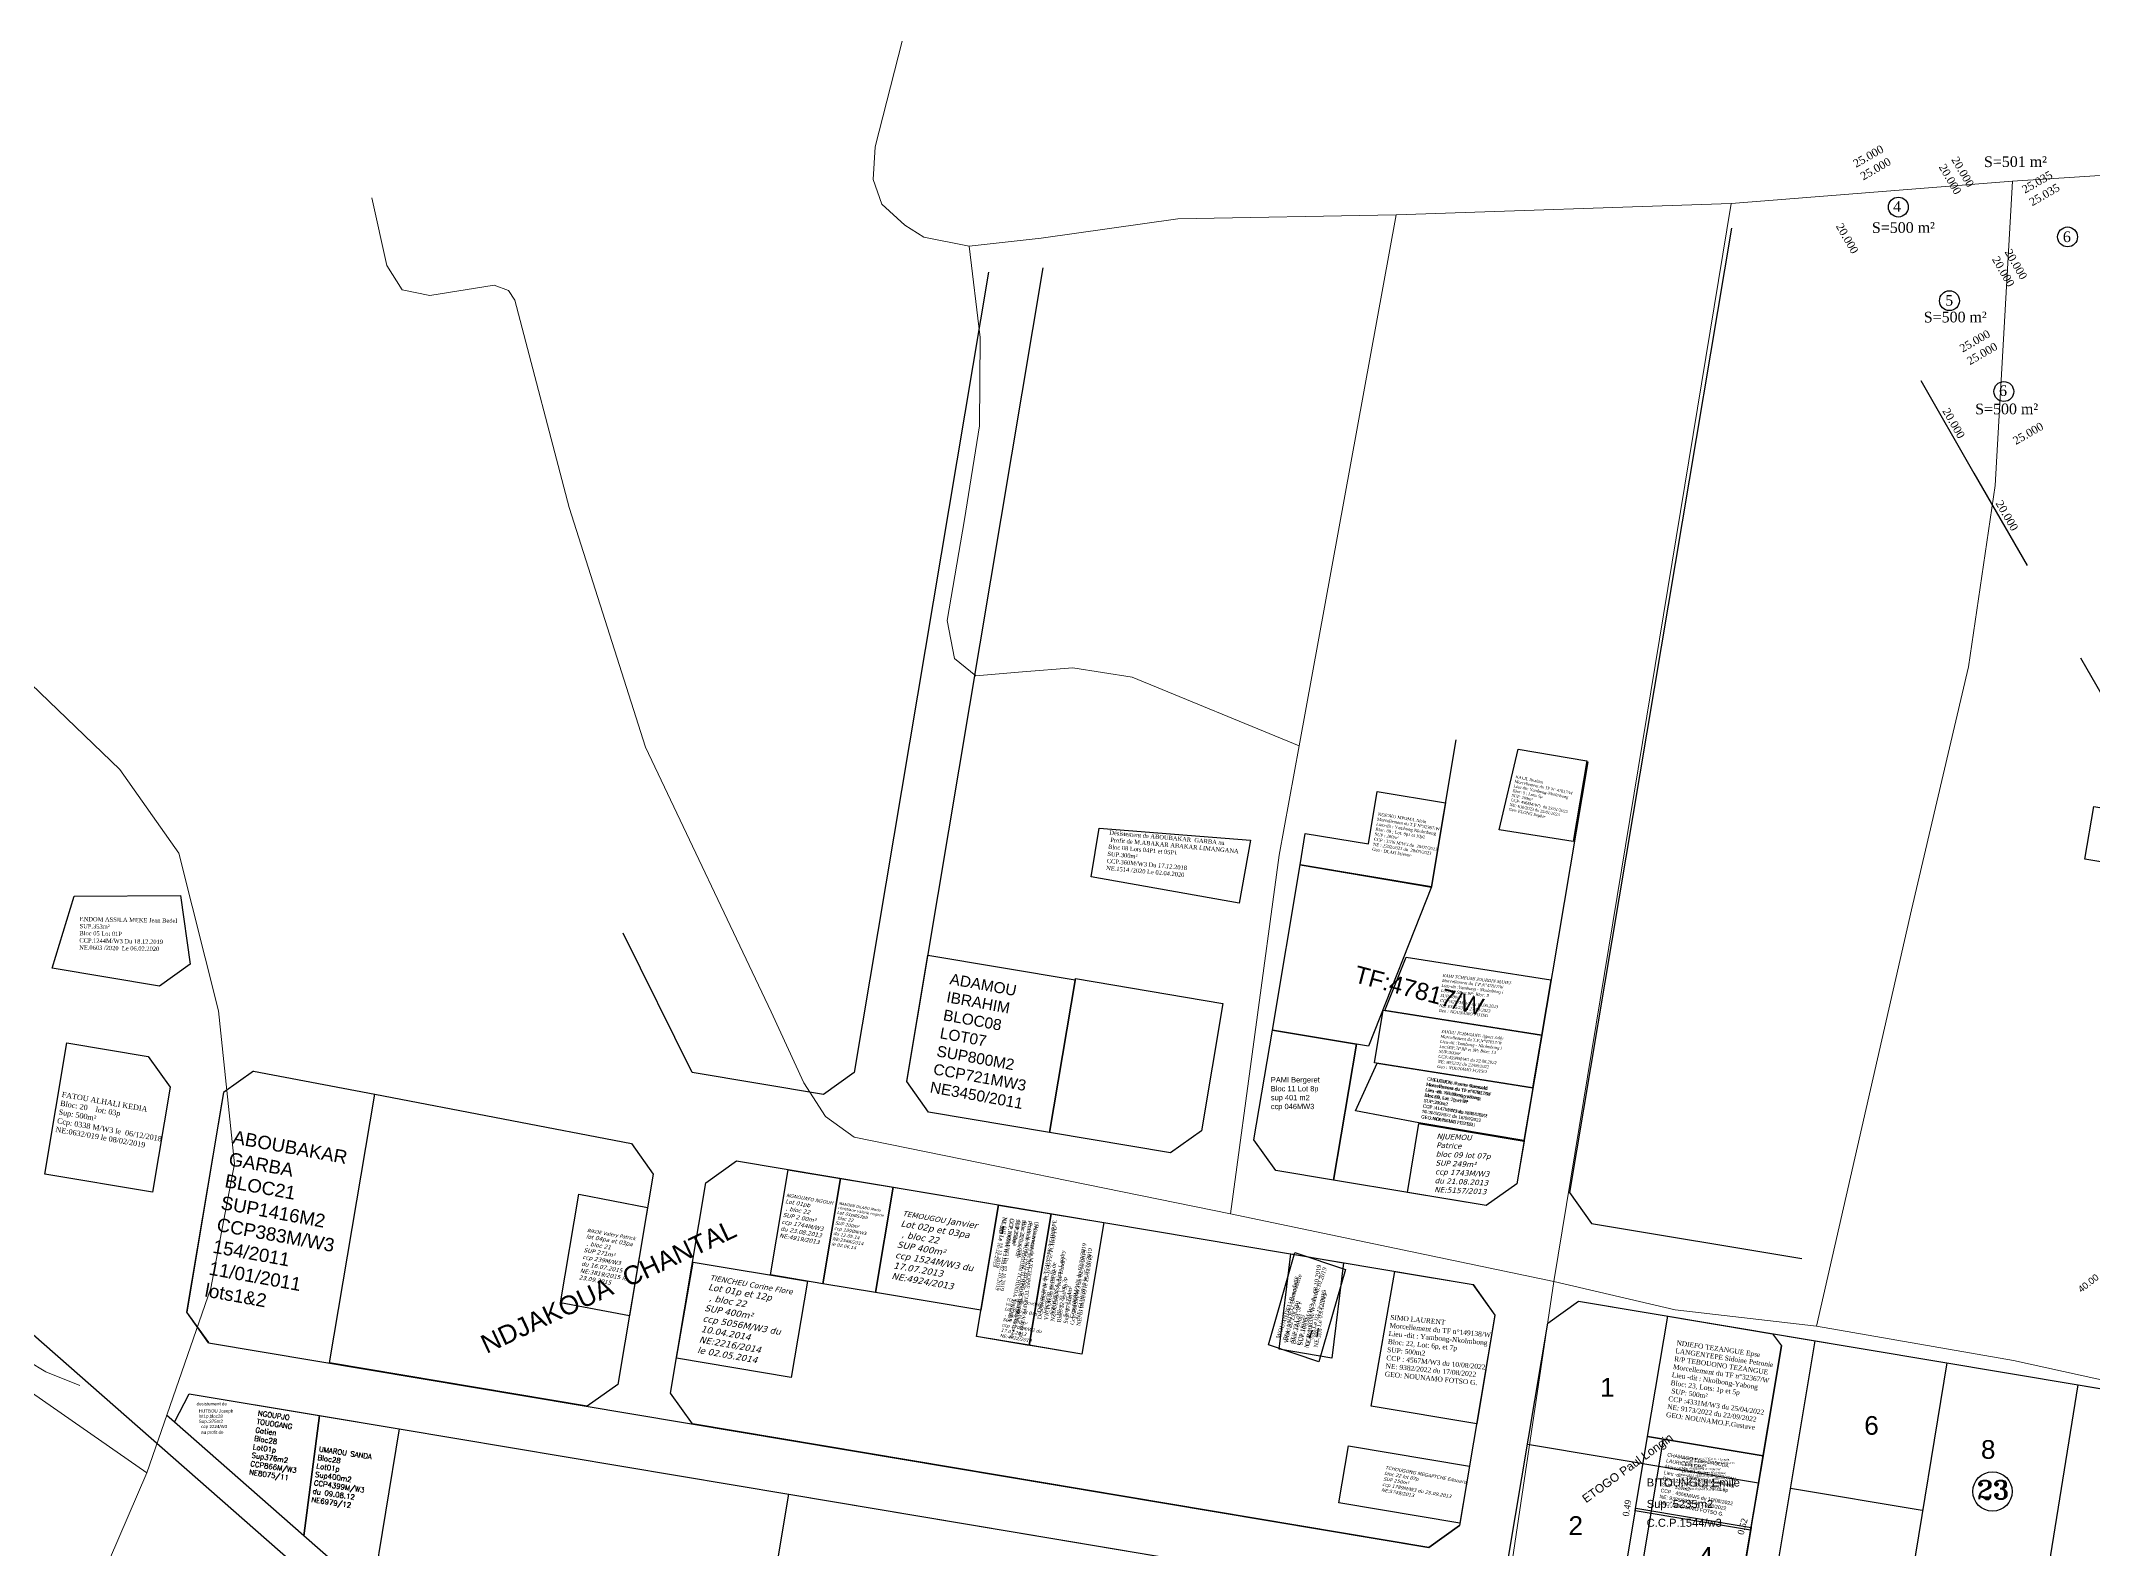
# Model space of a CAD drawing. Header units: millimetres. Extents: x 587399 to 927168, y 438565 to 1444955.
# Drawn here: x 588788.3 to 589173, y 444720.5 to 445003.3 of the extents above; entities that cross this region are included whole.
import ezdxf
from ezdxf.enums import TextEntityAlignment as Align

# ---------------------------------------------------------------- set-up
doc = ezdxf.new("R2010")
doc.units = ezdxf.units.MM
doc.header["$LTSCALE"] = 2
for name, color, linetype in [('Cotation Courbes de niveau', 1, 'Continuous'), ('Cotation Linéaire', 255, 'Continuous'), ('Cotation Surface', 7, 'Continuous'), ('Div_Cont', 1, 'Continuous'), ('end maj 26 02 2021', 7, 'Continuous'), ('juillet 2022', 7, 'Continuous'), ('Parcelle MAJ', 6, 'Continuous')]:
    doc.layers.add(name, color=color, linetype=linetype)
for name, color, linetype, lineweight in [('drains_fossés', 120, 'Continuous', 20), ('MAJ APRES LE 13.01.2023', 222, 'Continuous', 30), ('Numérotation', 6, 'Continuous', 9), ('Roads_others', 24, 'Continuous', 9)]:
    doc.layers.add(name, color=color, linetype=linetype, lineweight=lineweight)
doc.styles.add('RomanS', font='romans.shx')
doc.styles.get("Standard").update_dxf_attribs({"font": 'arial.ttf'})
doc.styles.add('Times 1.0', font='times.ttf', dxfattribs={"width": 0.99, "height": 1})
doc.styles.add('Times 3.0', font='times.ttf', dxfattribs={"width": 0.99, "height": 3})
doc.styles.add('Times 5.0', font='times.ttf', dxfattribs={"width": 0.99, "height": 2.5})

msp = doc.modelspace()

# ---------------------------------------------------------------- linework, layer by layer
for p, q in [((589070.807, 444762.886), (589076.567, 444766.986)), ((589076.567, 444766.986), (589170.258, 444751.285)), ((589054.467, 444665.406), (589070.807, 444762.886)), ((589096.287, 444763.673), (589096.289, 444763.681)), ((589111.633, 444703.998), (589120.945, 444759.549)), ((589111.633, 444703.998), (589120.945, 444759.549)), ((589145.607, 444755.416), (589138.357, 444711.006)), ((589145.607, 444755.416), (589138.357, 444711.006)), ((589164.237, 444713.956), (589170.257, 444751.276)), ((589164.237, 444713.956), (589170.257, 444751.276)), ((589170.257, 444751.276), (589248.427, 444738.176)), ((589067.004, 444740.198), (589110.302, 444732.942)), ((589087.031, 444708.451), (589092.506, 444741.114)), ((589116.316, 444731.934), (589140.979, 444727.801))]:
    msp.add_line(p, q)
at = {"color": 1, "lineweight": 30}
for p, q in [((589070.807, 444762.886), (589076.567, 444766.986)), ((589076.567, 444766.986), (589120.945, 444759.549)), ((589054.467, 444665.406), (589070.807, 444762.886)), ((589111.264, 444761.171), (589145.607, 444755.416))]:
    msp.add_line(p, q, dxfattribs=at)
at = {"color": 1}
msp.add_line((589105.168, 444702.303), (589114.602, 444758.586), dxfattribs=at)
at = {"color": 1, "flags": 128}
msp.add_lwpolyline([(589173.162, 444859.782), (589197.822, 444855.648), (589196.185, 444845.785), (589171.509, 444849.921)], close=True, dxfattribs=at)
msp.add_lwpolyline([(589173.162, 444859.782), (589197.822, 444855.648), (589196.185, 444845.785), (589171.509, 444849.921)], close=True, dxfattribs=at)
msp.add_lwpolyline([(589173.162, 444859.782), (589197.822, 444855.648), (589196.185, 444845.785), (589171.509, 444849.921)], close=True, dxfattribs=at)
at = {"flags": 128}
for points in [[(589039.958, 444821.564), (589069.59, 444816.881), (589067.955, 444807.015), (589038.323, 444811.698)], [(589093.281, 444764.175), (589112.959, 444760.887), (589114.602, 444758.586), (589111.15, 444737.998), (589089.51, 444741.615)], [(589087.29, 444728.15), (589108.95, 444724.56), (589105.27, 444702.36), (589097.93, 444700.42), (589092.73, 444695.38), (589082.96, 444702.03)]]:
    msp.add_lwpolyline(points, close=True, dxfattribs=at)
at = {"color": 1, "lineweight": -3, "flags": 128}
for points in [[(589093.281, 444764.175), (589112.959, 444760.887), (589114.602, 444758.586), (589111.15, 444737.998), (589089.51, 444741.615)], [(589089.51, 444741.615), (589111.15, 444737.998), (589108.812, 444724.055), (589087.198, 444727.668)], [(589089.51, 444741.615), (589111.15, 444737.998), (589108.812, 444724.055), (589087.198, 444727.668)]]:
    msp.add_lwpolyline(points, close=True, dxfattribs=at)
at = {"flags": 128}
msp.add_lwpolyline([(589170.258, 444751.285), (589248.427, 444738.172), (589306.062, 444724.671), (589306.807, 444720.706), (589257.977, 444687.356), (589248.457, 444686.906), (589209.647, 444708.316), (589164.237, 444713.956), (589170.257, 444751.276)], dxfattribs=at)
at = {"color": 7}
for centre in [(589136.525, 444972.196), (589136.525, 444972.196), (589168.252, 444966.599), (589168.252, 444966.599), (589146.106, 444954.639), (589146.106, 444954.639), (589156.302, 444937.599), (589156.302, 444937.599)]:
    msp.add_circle(centre, 1.862, dxfattribs=at)
msp.add_circle((589154.177, 444731.293), 3.693)
at = {"layer": 'Div_Cont', "color": 7}
for p, q in [((589140.723, 444939.642), (589150.706, 444922.311)), ((589140.723, 444939.642), (589150.706, 444922.311)), ((589150.706, 444922.311), (589160.69, 444904.981)), ((589150.706, 444922.311), (589160.69, 444904.981)), ((589170.673, 444887.651), (589179.35, 444872.589)), ((589170.673, 444887.651), (589179.35, 444872.589))]:
    msp.add_line(p, q, dxfattribs=at)
at = {"layer": 'drains_fossés'}
msp.add_lwpolyline([(588759.115, 444779.376), (588767.303, 444772.575), (588774.871, 444764.888), (588782.538, 444757.743), (588789.214, 444753.715), (588795.544, 444751.178)], dxfattribs=at)
at = {"layer": 'end maj 26 02 2021', "color": 7, "linetype": 'ByBlock'}
for p, q in [((589105.211, 444968.254), (589074.873, 444787.342)), ((588822.211, 444804.379), (588815.596, 444764.93)), ((589074.873, 444787.342), (589078.977, 444781.584)), ((589078.977, 444781.584), (589118.426, 444774.969)), ((589056.773, 444770.108), (589060.878, 444764.35)), ((588819.7, 444759.172), (588815.596, 444764.93)), ((589060.878, 444764.35), (589054.262, 444724.901)), ((589048.504, 444720.797), (589054.262, 444724.901))]:
    msp.add_line(p, q, dxfattribs=at)
at = {"layer": 'end maj 26 02 2021', "linetype": 'ByBlock', "ltscale": 0.0014}
for p, q in [((588965.941, 444960.016), (588940.747, 444809.857)), ((588950.61, 444808.192), (588976.197, 444960.773)), ((588910.343, 444809.877), (588897.406, 444836.028)), ((588982.236, 444827.481), (588977.397, 444798.63)), ((588828.123, 444810.137), (588822.501, 444806.124)), ((588828.123, 444810.137), (588850.855, 444805.788)), ((588934.998, 444805.752), (588910.343, 444809.877)), ((588940.747, 444809.857), (588934.998, 444805.752)), ((588954.714, 444802.434), (588950.61, 444808.192)), ((588822.501, 444806.124), (588815.586, 444764.945)), ((588977.397, 444798.63), (588954.714, 444802.434)), ((588815.586, 444764.945), (588819.695, 444759.214)), ((588816.064, 444749.615), (588855.464, 444743.014)), ((588855.464, 444743.014), (588928.503, 444730.784)), ((588928.503, 444730.784), (589046.85, 444710.934))]:
    msp.add_line(p, q, dxfattribs=at)
at = {"layer": 'end maj 26 02 2021', "linetype": 'ByBlock'}
for p, q in [((589078.289, 444868.15), (589065.009, 444789.002)), ((589019.153, 444817.818), (589024.347, 444848.807)), ((589034.922, 444815.176), (589019.153, 444817.818)), ((589030.649, 444789.696), (589034.922, 444815.176)), ((589059.258, 444784.903), (589030.649, 444789.696)), ((589065.009, 444789.002), (589059.258, 444784.903)), ((588819.7, 444759.172), (589048.504, 444720.797))]:
    msp.add_line(p, q, dxfattribs=at)
at = {"layer": 'end maj 26 02 2021', "color": 3, "linetype": 'ByBlock'}
msp.add_line((589004.26, 444569.74), (588668.629, 444864.394), dxfattribs=at)
at = {"layer": 'end maj 26 02 2021', "color": 5, "linetype": 'ByBlock'}
for p, q in [((588842.394, 444755.401), (588850.851, 444805.79)), ((588850.851, 444805.79), (588898.97, 444796.584)), ((588898.97, 444796.584), (588903.079, 444790.833)), ((588912.947, 444789.177), (588918.679, 444793.281)), ((588918.679, 444793.281), (589056.776, 444770.113)), ((588903.079, 444790.833), (588896.454, 444751.384)), ((588906.324, 444749.723), (588912.947, 444789.177)), ((589056.776, 444770.113), (589060.878, 444764.35)), ((589060.878, 444764.35), (589054.262, 444724.901)), ((588890.703, 444747.275), (588842.394, 444755.401)), ((588896.454, 444751.384), (588890.703, 444747.275)), ((588910.423, 444743.962), (588906.324, 444749.723)), ((589048.504, 444720.797), (588910.423, 444743.962)), ((589054.262, 444724.901), (589048.504, 444720.797))]:
    msp.add_line(p, q, dxfattribs=at)
at = {"layer": 'end maj 26 02 2021', "color": 3, "linetype": 'ByBlock', "lineweight": -3, "ltscale": 0.0014, "flags": 128}
msp.add_lwpolyline([(589078.285, 444868.151), (589065.009, 444789.002), (589059.258, 444784.903), (589030.649, 444789.696), (589034.923, 444815.183), (589019.154, 444817.826), (589024.351, 444848.806), (589049.002, 444844.665), (589053.635, 444872.285)], dxfattribs=at)
at = {"layer": 'end maj 26 02 2021', "color": 150, "lineweight": -3, "flags": 128}
for points in [[(588986.706, 444855.707), (589003.16, 444854.385), (589015.032, 444853.43), (589012.94, 444841.631), (588985.207, 444846.546)], [(588986.706, 444855.707), (589003.16, 444854.385), (589015.032, 444853.43), (589012.94, 444841.631), (588985.207, 444846.546)], [(588986.706, 444855.707), (589003.16, 444854.385), (589015.032, 444853.43), (589012.94, 444841.631), (588985.207, 444846.546)], [(588814.427, 444843.059), (588816.256, 444830.174), (588810.485, 444826.069), (588790.387, 444829.427), (588794.486, 444842.97)], [(588814.427, 444843.059), (588816.256, 444830.174), (588810.485, 444826.069), (588790.387, 444829.427), (588794.486, 444842.97)], [(588814.427, 444843.059), (588816.256, 444830.174), (588810.485, 444826.069), (588790.387, 444829.427), (588794.486, 444842.97)], [(588967.797, 444785.009), (588977.658, 444783.356), (588973.538, 444758.698), (588963.676, 444760.348)], [(588967.797, 444785.009), (588977.658, 444783.356), (588973.538, 444758.698), (588963.676, 444760.348)], [(588967.797, 444785.009), (588977.658, 444783.356), (588973.538, 444758.698), (588963.676, 444760.348)], [(589023.397, 444776.128), (589032.879, 444772.952), (589027.895, 444755.638), (589018.416, 444758.823)], [(589023.397, 444776.128), (589032.879, 444772.952), (589027.895, 444755.638), (589018.416, 444758.823)], [(589023.397, 444776.128), (589032.879, 444772.952), (589027.895, 444755.638), (589018.416, 444758.823)]]:
    msp.add_lwpolyline(points, close=True, dxfattribs=at)
at = {"layer": 'end maj 26 02 2021', "linetype": 'ByBlock', "flags": 128}
for points in [[(589024.347, 444848.807), (589049.006, 444844.674), (589037.182, 444814.805), (589019.153, 444817.818)], [(588816.064, 444749.615), (588840.515, 444745.541), (588837.56, 444722.992), (588813.323, 444744.265), (588816.064, 444749.615)]]:
    msp.add_lwpolyline(points, close=True, dxfattribs=at)
at = {"layer": 'end maj 26 02 2021', "color": 5, "linetype": 'ByBlock', "ltscale": 0.0014, "flags": 128}
msp.add_lwpolyline([(588954.582, 444831.879), (588982.197, 444827.249), (588977.397, 444798.63), (588954.714, 444802.463), (588950.61, 444808.192)], close=True, dxfattribs=at)
at = {"layer": 'end maj 26 02 2021', "linetype": 'ByBlock', "ltscale": 0.0014, "flags": 128}
for points in [[(588982.236, 444827.481), (589009.849, 444822.847), (589005.839, 444798.931), (589000.081, 444794.826), (588977.397, 444798.63)], [(589019.153, 444817.818), (589034.922, 444815.176), (589030.649, 444789.696), (589019.813, 444791.512), (589015.709, 444797.269)], [(588928.503, 444730.784), (589046.85, 444710.934), (589050.954, 444705.177), (589047.646, 444685.452), (588924.368, 444706.125)]]:
    msp.add_lwpolyline(points, close=True, dxfattribs=at)
at = {"layer": 'end maj 26 02 2021'}
msp.add_lwpolyline([(588793.107, 444815.467), (588808.381, 444812.907), (588812.486, 444807.15), (588809.175, 444787.416), (588788.969, 444790.805)], close=True, dxfattribs=at)
msp.add_lwpolyline([(588793.107, 444815.467), (588808.381, 444812.907), (588812.486, 444807.15), (588809.175, 444787.416), (588788.969, 444790.805)], close=True, dxfattribs=at)
msp.add_lwpolyline([(588793.107, 444815.467), (588808.381, 444812.907), (588812.486, 444807.15), (588809.175, 444787.416), (588788.969, 444790.805)], close=True, dxfattribs=at)
at = {"layer": 'end maj 26 02 2021', "color": 150}
for points in [[(588793.107, 444815.467), (588808.382, 444812.909), (588812.487, 444807.151), (588809.178, 444787.417), (588788.97, 444790.808)], [(588793.107, 444815.467), (588808.382, 444812.909), (588812.487, 444807.151), (588809.178, 444787.417), (588788.97, 444790.808)], [(588793.107, 444815.467), (588808.382, 444812.909), (588812.487, 444807.151), (588809.178, 444787.417), (588788.97, 444790.808)], [(588977.666, 444783.385), (588987.527, 444781.731), (588983.404, 444757.074), (588973.542, 444758.725)], [(588977.665, 444783.375), (588987.526, 444781.722), (588983.406, 444757.064), (588973.544, 444758.714)], [(588977.665, 444783.375), (588987.526, 444781.722), (588983.406, 444757.064), (588973.544, 444758.714)], [(588977.665, 444783.375), (588987.526, 444781.722), (588983.406, 444757.064), (588973.544, 444758.714)]]:
    msp.add_lwpolyline(points, close=True, dxfattribs=at)
at = {"layer": 'end maj 26 02 2021', "linetype": 'ByBlock', "lineweight": -3, "ltscale": 0.0014, "flags": 128}
for points in [[(589046.63, 444800.304), (589066.35, 444796.992), (589065.009, 444789.002), (589059.258, 444784.903), (589044.469, 444787.385)], [(588928.352, 444791.651), (588938.202, 444790.002), (588934.894, 444770.249), (588925.045, 444771.899)], [(588948.077, 444788.342), (588967.778, 444785.044), (588964.471, 444765.296), (588944.77, 444768.596)], [(588889.12, 444787.043), (588902.028, 444784.573), (588898.616, 444764.233), (588885.707, 444766.702)], [(588967.8, 444785.029), (588987.526, 444781.722), (588983.404, 444757.074), (588963.672, 444760.377)], [(588910.576, 444774.323), (588931.982, 444770.737), (588928.954, 444752.666), (588907.425, 444756.273)], [(589033.441, 444739.855), (589056.124, 444736.052), (589054.334, 444725.333), (589031.644, 444729.139)]]:
    msp.add_lwpolyline(points, close=True, dxfattribs=at)
at = {"layer": 'end maj 26 02 2021', "color": 150, "linetype": 'ByBlock', "lineweight": -3, "ltscale": 0.0014, "flags": 128}
for points in [[(588938.202, 444790.002), (588948.074, 444788.343), (588944.77, 444768.596), (588934.894, 444770.249)], [(588967.8, 444785.029), (588977.665, 444783.375), (588973.537, 444758.726), (588963.672, 444760.377)], [(589022.647, 444775.837), (589032.507, 444774.186), (589030.294, 444756.306), (589020.435, 444757.968)]]:
    msp.add_lwpolyline(points, close=True, dxfattribs=at)
at = {"layer": 'end maj 26 02 2021', "linetype": 'ByBlock', "lineweight": -3, "ltscale": 0.0014, "flags": 128}
msp.add_lwpolyline([(588889.12, 444787.043), (588902.028, 444784.573)], dxfattribs=at)
at = {"layer": 'end maj 26 02 2021', "color": 3, "linetype": 'ByBlock', "ltscale": 0.0014, "flags": 128}
msp.add_lwpolyline([(588876.145, 444688.867), (588850.307, 444711.804), (588837.56, 444722.992), (588813.323, 444744.265), (588811.826, 444745.579)], dxfattribs=at)
at = {"layer": 'end maj 26 02 2021', "linetype": 'ByBlock', "ltscale": 0.0014, "flags": 128}
msp.add_lwpolyline([(588840.515, 444745.541), (588855.464, 444743.014), (588850.307, 444711.804), (588837.56, 444722.992), (588840.515, 444745.541)], dxfattribs=at)
at = {"layer": 'MAJ APRES LE 13.01.2023', "flags": 128}
msp.add_lwpolyline([(589065.24, 444870.496), (589078.12, 444868.336), (589075.584, 444853.199), (589061.676, 444855.422)], close=True, dxfattribs=at)
at = {"layer": 'MAJ APRES LE 13.01.2023', "lineweight": 30, "flags": 128}
for points in [[(589038.818, 444862.606), (589051.64, 444860.462), (589049.004, 444844.674), (589024.351, 444848.806), (589025.333, 444854.725), (589037.167, 444852.744)], [(589044.222, 444831.517), (589071.343, 444827.231), (589069.59, 444816.881), (589040.264, 444821.516)]]:
    msp.add_lwpolyline(points, close=True, dxfattribs=at)
at = {"layer": 'MAJ APRES LE 13.01.2023', "lineweight": -3, "flags": 128}
msp.add_lwpolyline([(589093.281, 444764.175), (589112.959, 444760.887), (589114.602, 444758.586), (589111.15, 444737.998), (589089.51, 444741.615)], close=True, dxfattribs=at)
at = {"layer": 'Parcelle MAJ', "color": 6, "lineweight": 30, "flags": 128}
for points in [[(589038.831, 444811.618), (589067.988, 444807.01), (589066.335, 444797.148), (589046.616, 444800.457), (589034.746, 444802.671)], [(589038.831, 444811.618), (589067.988, 444807.01), (589066.335, 444797.148), (589046.616, 444800.457), (589034.746, 444802.671)], [(589042.11, 444772.572), (589056.777, 444770.113), (589060.879, 444764.351), (589057.462, 444743.957), (589037.696, 444747.271)], [(589042.11, 444772.572), (589056.777, 444770.113), (589060.879, 444764.351), (589057.462, 444743.957), (589037.696, 444747.271)], [(589089.51, 444741.615), (589111.15, 444737.998), (589108.812, 444724.055), (589087.198, 444727.668)], [(589089.51, 444741.615), (589111.15, 444737.998), (589108.812, 444724.055), (589087.198, 444727.668)]]:
    msp.add_lwpolyline(points, close=True, dxfattribs=at)
at = {"layer": 'Roads_others'}
msp.add_line((589105.198, 444972.874), (589071.904, 444770.685), dxfattribs=at)
for points in [[(588962.287, 444964.896), (588953.793, 444966.523), (588950.216, 444968.808), (588945.905, 444972.717), (588944.335, 444977.381), (588944.696, 444983.516), (588949.738, 445003.342)], [(589291.58, 444993.763), (589271.635, 444989.166), (589232.332, 444981.876), (589157.903, 444977.071), (589105.198, 444972.874), (589042.378, 444970.745), (589001.437, 444969.964), (588975.829, 444966.39), (588962.287, 444964.896)], [(589157.903, 444977.071), (589154.684, 444919.982), (589149.655, 444885.962), (589138.976, 444840.406), (589121.191, 444762.298)], [(588850.322, 444973.961), (588853.154, 444961.24), (588855.989, 444956.666), (588861.208, 444955.632), (588873.262, 444957.567), (588875.938, 444956.531), (588877.139, 444954.763), (588887.302, 444915.872), (588901.633, 444870.927), (588925.205, 444821.259), (588931.324, 444807.956), (588935.349, 444801.603), (588940.715, 444797.761), (589011.3, 444783.338), (589071.904, 444770.685)], [(589011.3, 444783.338), (589020.459, 444850.637), (589024.203, 444871.136), (589042.378, 444970.745)], [(588962.287, 444964.896), (588964.391, 444947.752), (588964.252, 444931.181), (588961.438, 444913.579), (588958.182, 444894.65), (588959.532, 444887.555), (588963.554, 444884.297), (588972.335, 444885.047), (588981.715, 444885.797), (588992.884, 444884.039), (589024.203, 444871.136)], [(588824.755, 444475.405), (588786.293, 444527.866), (588766.458, 444558.457), (588757.214, 444578.269), (588753.018, 444600.153), (588756.268, 444626.178), (588770.233, 444660.506), (588790.443, 444699.57), (588801.138, 444718.506), (588808.127, 444734.786), (588820.149, 444769.399), (588824.589, 444792.772), (588821.585, 444821.456), (588814.107, 444851.031), (588803.08, 444866.696), (588783.112, 444885.9), (588762.412, 444893.275), (588743.045, 444899.314)], [(588808.127, 444734.786), (588778.021, 444755.749), (588743.175, 444777.481), (588722.898, 444795.038), (588700.551, 444818.088), (588666.574, 444847.924), (588616.357, 444887.517)], [(589071.904, 444770.685), (589063.324, 444712.706), (589062.895, 444697.03), (589059.631, 444685.928), (589052.054, 444669.206), (589044.338, 444636.377)], [(589071.904, 444770.685), (589094.689, 444765.379), (589121.191, 444762.298), (589158.12, 444755.835), (589192.52, 444748.318), (589286.333, 444730.226), (589322.354, 444721.948), (589340.831, 444717.71), (589392.375, 444705.789), (589410.374, 444702.103), (589478.871, 444689.889), (589538.726, 444681.37)]]:
    msp.add_lwpolyline(points, dxfattribs=at)

# ---------------------------------------------------------------- texts
for s, p in [('1', (589080.587, 444749.075)), ('6', (589130.129, 444741.934)), ('8', (589152.015, 444737.426)), ('2', (589074.68, 444723.153)), ('4', (589099.088, 444717.382))]:
    msp.add_text(s, height=3.5).set_placement(p)
at = {"attachment_point": 1}
for s, insert, char_height, width, rotation in [('{\\fTimes New Roman|b0|i0|c0|p18;CHEUDJOU Arsene Romuald\\P\\C1;Morcellement du TF n°47817/W\\C256;\\PLieu -dit :Nkolbong-yabong\\PBloc:09, Lot :7p et 8P \\PSUP:300m2\\PCCP :4147M/W3 du 18/02/2022\\PNE:9216/2022 du 16/08/2022\\PGEO:NOUNAMO FOTSO}', (589048.214, 444809.001), 0.61427, 36.81889, 351.00621), ('CHEUDJOU Arsene Romuald\\P{\\C1;Morcellement du TF n°47817/W}\\PLieu -dit :Nkolbong-yabong\\PBloc:09, Lot :7p et 8P \\PSUP:300m2\\PCCP :4147M/W3 du 18/02/2022\\PNE:9216/2022 du 16/08/2022\\P{\\C1;GEO:NOUNAMO FOTSO}', (589048.214, 444809.001), 0.61427, 36.81889, 351.00621), ('{\\fTimes New Roman|b0|i0|c186|p18;SIMO LAURENT\\P\\C1;Morcellement du TF n°149138/W\\C256;\\PLieu -dit : Yambong-Nkolmbong\\PBloc: 22, Lot: 6p, et 7p\\PSUP: 500m2\\PCCP : 4567M/W3 du 10/08/2022\\PNE: 9382/2022 du 17/08/2022\\P\\C1;GEO: NOUNAMO FOTSO G.}', (589041.304, 444764.446), 0.91657, 54.93883, 354.54671), ('CHAMAGO Epse DAOUDA \\PLAURICEFLORE\\P{\\C1;Morcellement du TF n°32367/W}\\PLieu -dit : Yambong-Nkolmbong\\PBloc: 23, Lot: 1p, 2p, 4p et 5p\\PSUP: 310m2\\PCCP : 4566M/W5 du 10/08/2022\\PNE: 9385/2022 du 17/08/2022\\P{\\C1;GEO: NOUNAMO FOTSO G.}', (589093.28, 444738.574), 0.68236, 40.90044, 349.48165), ('{\\fTimes New Roman|b0|i0|c0|p18;Desistement de ETOGO Paul Longin\\Pau profit de CHAMAGO Epse DAOUDA\\PLAURICE FLORE\\P\\C1;Morcellement du TF:32367/W\\C256;\\PLIEU DIT : Yambong Nkolmbong\\PBloc:23, Lot:1p,2p,4p et 5p \\PSUP:310m2 \\PCCP:4566M/W3 du 10/08/ 2022\\PNE:9385/ 2022 du 17/08/ 2022\\PGEO:NOUNAMO FOTSO Gustave}', (589096.057, 444737.795), 0.38466, 45.4866, 357.97202)]:
    msp.add_mtext(s, dxfattribs=dict(at, insert=insert, char_height=char_height, width=width, rotation=rotation))
at = {"insert": (589151.252, 444733.374), "char_height": 3.5, "width": 48.1353, "attachment_point": 1}
msp.add_mtext('{\\Fromant.shx;23}', dxfattribs=at)
at = {"layer": 'Cotation Courbes de niveau', "color": 1}
msp.add_text('40.00', height=1.25, rotation=38.43865, dxfattribs=at).set_placement((589172.139, 444770.362, 40), align=Align.MIDDLE_CENTER)
at = {"layer": 'Cotation Linéaire', "color": 7, "style": 'Times 5.0', "width": 0.99}
for s, rotation, p in [('25.000', 29.94495, (589131.273, 444981.087)), ('25.000', 29.94495, (589131.273, 444981.087)), ('20.000', 299.94495, (589147.957, 444978.431)), ('20.000', 299.94495, (589147.957, 444978.431)), ('25.035', 29.94495, (589162.934, 444976.245)), ('25.035', 29.94495, (589162.934, 444976.245)), ('20.000', 299.94495, (589126.294, 444965.951)), ('20.000', 299.94495, (589126.294, 444965.951)), ('20.000', 299.94495, (589157.94, 444961.101)), ('20.000', 299.94495, (589157.94, 444961.101)), ('25.000', 29.94495, (589151.24, 444946.427)), ('25.000', 29.94495, (589151.24, 444946.427)), ('20.000', 299.94495, (589146.261, 444931.291)), ('20.000', 299.94495, (589146.261, 444931.291)), ('25.000', 29.94495, (589161.223, 444929.097)), ('25.000', 29.94495, (589161.223, 444929.097)), ('20.000', 299.94495, (589156.244, 444913.961)), ('20.000', 299.94495, (589156.244, 444913.961))]:
    msp.add_text(s, height=1.5, rotation=rotation, dxfattribs=at).set_placement(p, align=Align.CENTER)
for s, rotation, p in [('25.000', 29.94495, (589131.887, 444980.021)), ('25.000', 29.94495, (589131.887, 444980.021)), ('20.000', 299.94495, (589146.891, 444977.816)), ('20.000', 299.94495, (589146.891, 444977.816)), ('25.035', 29.94495, (589163.548, 444975.179)), ('25.035', 29.94495, (589163.548, 444975.179)), ('20.000', 299.94495, (589156.874, 444960.486)), ('20.000', 299.94495, (589156.874, 444960.486)), ('25.000', 29.94495, (589151.854, 444945.361)), ('25.000', 29.94495, (589151.854, 444945.361))]:
    msp.add_text(s, height=1.5, rotation=rotation, dxfattribs=at).set_placement(p, align=Align.TOP_CENTER)
at = {"layer": 'Cotation Linéaire', "color": 232, "lineweight": 30, "style": 'Times 3.0', "width": 0.99}
for s, rotation, p in [('0.49', 80.58748, (589086.239, 444728.076)), ('0.52', 74.90636, (589107.893, 444724.574))]:
    msp.add_text(s, height=1.2, rotation=rotation, dxfattribs=at).set_placement(p, align=Align.CENTER)
at = {"layer": 'Cotation Surface', "color": 7, "style": 'Times 5.0', "width": 0.99}
for s, p in [('S=501 m²', (589158.482, 444980.722)), ('S=500 m²', (589137.47, 444968.364)), ('S=500 m²', (589147.193, 444951.57)), ('S=500 m²', (589156.829, 444934.338))]:
    msp.add_text(s, height=2, rotation=0.17786, dxfattribs=at).set_placement(p, align=Align.MIDDLE_CENTER)
at = {"layer": 'end maj 26 02 2021', "color": 7, "linetype": 'ByBlock'}
for s, height, rotation, p in [('NDJAKOUA  CHANTAL', 3.5, 25.15174, (588871.806, 444757.086)), ('HUTBOU Joseph', 0.6, 359.99246, (588817.863, 444746.091)), ('Sup.:375m2', 0.6, 359.99246, (588817.863, 444744.148)), ('lot1p,bloc28', 0.6, 359.99246, (588817.863, 444745.12)), ('  ccp 2224/W3', 0.6, 359.99246, (588817.863, 444743.177)), ('ETOGO Paul Longin', 1.58973, 35.99246, (589077.97, 444729.065))]:
    msp.add_text(s, height=height, rotation=rotation, dxfattribs=at).set_placement(p)
at = {"layer": 'end maj 26 02 2021', "color": 1, "linetype": 'ByBlock'}
for s, height, rotation, p in [('T.F 32368/W', 30, 318.91554, (588668.182, 444740.603)), ('desistement de', 0.6, 359.99246, (588817.452, 444747.448)), ('au profit de', 0.6, 359.99246, (588818.315, 444742.104))]:
    msp.add_text(s, height=height, rotation=rotation, dxfattribs=at).set_placement(p)
at = {"layer": 'end maj 26 02 2021', "linetype": 'ByBlock'}
for s, p in [('BITOUNGUI Emile', (589089.342, 444732.229)), ('Sup.:5235m2', (589089.342, 444728.211)), ('C.C.P.1544/w3', (589089.341, 444724.676))]:
    msp.add_text(s, height=1.5, rotation=359.99246, dxfattribs=at).set_placement(p)
at = {"layer": 'end maj 26 02 2021', "color": 150, "linetype": 'ByBlock', "lineweight": -3, "ltscale": 0.0014, "attachment_point": 1, "style": 'Times 1.0'}
for s, insert, char_height, width, rotation in [('{\\fTimes New Roman|b0|i0|c186|p18;\\C1;Désistement de ABOUBAKAR  GARBA au\\fTimes New Roman|b0|i0|c0|p18;\\P\\fTimes New Roman|b0|i0|c186|p18;\\C7; Profit de M.ABAKAR ABAKAR LIMANGANA\\PBloc 08 Lots 04P1 et 05P1\\PSUP.300m²\\PCCP.360M/W3 Du 17.12.2018\\PNE.1514 /2020 Le 02.04.2020}', (588988.634, 444855.298), 0.8, 29.19361, 354.87261), ('{\\fTimes New Roman|b0|i0|c186|p18;\\C1;Désistement de ABOUBAKAR  GARBA au\\fTimes New Roman|b0|i0|c0|p18;\\P\\fTimes New Roman|b0|i0|c186|p18;\\C7; Profit de M.ABAKAR ABAKAR LIMANGANA\\PBloc 08 Lots 04P1 et 05P1\\PSUP.300m²\\PCCP.360M/W3 Du 17.12.2018\\PNE.1514 /2020 Le 02.04.2020}', (588988.634, 444855.298), 0.8, 29.19361, 354.87261), ('{\\fTimes New Roman|b0|i0|c186|p18;\\C1;Désistement de ABOUBAKAR  GARBA au\\fTimes New Roman|b0|i0|c0|p18;\\P\\fTimes New Roman|b0|i0|c186|p18;\\C7; Profit de M.ABAKAR ABAKAR LIMANGANA\\PBloc 08 Lots 04P1 et 05P1\\PSUP.300m²\\PCCP.360M/W3 Du 17.12.2018\\PNE.1514 /2020 Le 02.04.2020}', (588988.634, 444855.298), 0.8, 29.19361, 354.87261), ('{\\fTimes New Roman|b0|i0|c186|p18;\\C7;ENDOM ASSILA MEKE Jean Bedel\\PSUP.353m²\\PBloc 05 Lot 01P\\PCCP.1244M/W3 Du 18.12.2019\\PNE.0603 /2020  Le 06.02.2020}', (588795.548, 444839.075), 0.8, 18.2863, 358.93105), ('{\\fTimes New Roman|b0|i0|c186|p18;\\C7;ENDOM ASSILA MEKE Jean Bedel\\PSUP.353m²\\PBloc 05 Lot 01P\\PCCP.1244M/W3 Du 18.12.2019\\PNE.0603 /2020  Le 06.02.2020}', (588795.548, 444839.075), 0.8, 18.2863, 358.93105), ('{\\fTimes New Roman|b0|i0|c186|p18;\\C7;ENDOM ASSILA MEKE Jean Bedel\\PSUP.353m²\\PBloc 05 Lot 01P\\PCCP.1244M/W3 Du 18.12.2019\\PNE.0603 /2020  Le 06.02.2020}', (588795.548, 444839.075), 0.8, 18.2863, 358.93105), ('\\A1;{\\Ftimes|c0;\\C1;D\\fTimes New Roman|b0|i0|c0|p18;ésistement\\Ftimes|c0; \\fTimes New Roman|b0|i0|c0|p18;de\\Ftimes|c0; M.TCHOPPE TCHOPPE\\C7; \\C1;V\\fTimes New Roman|b0|i0|c0|p18;ictor\\Ftimes|c0;\\C7; \\fTimes New Roman|b0|i0|c0|p18;au\\Ftimes|c0; P\\fTimes New Roman|b0|i0|c0|p18;rofit\\Ftimes|c0; \\fTimes New Roman|b0|i0|c0|p18;de\\Ftimes|c0; M.TEGUIM TCHINDA THIERRY\\PB\\fTimes New Roman|b0|i0|c0|p18;loc\\Ftimes|c0; 22 L\\fTimes New Roman|b0|i0|c0|p18;ot\\Ftimes|c0; 03P\\PSUP.250\\fTimes New Roman|b0|i0|c0|p18;m²\\Ftimes|c0;\\PCCP.1069M/W3 D\\fTimes New Roman|b0|i0|c0|p18;u\\Ftimes|c0; 02.10.2019\\PNE.\\H0.7x;\\S6117/2019;\\H1.429x; L\\fTimes New Roman|b0|i0|c0|p18;e\\Ftimes|c0; 10.12.2019}', (588975.386, 444781.348), 0.7, 22.25455, 257.64037), ('\\A1;{\\Ftimes|c0;\\C1;D\\fTimes New Roman|b0|i0|c0|p18;ésistement\\Ftimes|c0; \\fTimes New Roman|b0|i0|c0|p18;de\\Ftimes|c0; M.TCHOPPE TCHOPPE\\C7; \\C1;V\\fTimes New Roman|b0|i0|c0|p18;ictor\\Ftimes|c0;\\C7; \\fTimes New Roman|b0|i0|c0|p18;au\\Ftimes|c0; P\\fTimes New Roman|b0|i0|c0|p18;rofit\\Ftimes|c0; \\fTimes New Roman|b0|i0|c0|p18;de\\Ftimes|c0; M.TEGUIM TCHINDA THIERRY\\PB\\fTimes New Roman|b0|i0|c0|p18;loc\\Ftimes|c0; 22 L\\fTimes New Roman|b0|i0|c0|p18;ot\\Ftimes|c0; 03P\\PSUP.250\\fTimes New Roman|b0|i0|c0|p18;m²\\Ftimes|c0;\\PCCP.1069M/W3 D\\fTimes New Roman|b0|i0|c0|p18;u\\Ftimes|c0; 02.10.2019\\PNE.\\H0.7x;\\S6117/2019;\\H1.429x; L\\fTimes New Roman|b0|i0|c0|p18;e\\Ftimes|c0; 10.12.2019}', (588975.286, 444781.846), 0.7, 22.25455, 262.21358), ('\\A1;{\\Ftimes|c0;\\C1;D\\fTimes New Roman|b0|i0|c0|p18;ésistement\\Ftimes|c0; \\fTimes New Roman|b0|i0|c0|p18;de\\Ftimes|c0; M.TCHOPPE TCHOPPE\\C7; \\C1;V\\fTimes New Roman|b0|i0|c0|p18;ictor\\Ftimes|c0;\\C7; \\fTimes New Roman|b0|i0|c0|p18;au\\Ftimes|c0; P\\fTimes New Roman|b0|i0|c0|p18;rofit\\Ftimes|c0; \\fTimes New Roman|b0|i0|c0|p18;de\\Ftimes|c0; M.TEGUIM TCHINDA THIERRY\\PB\\fTimes New Roman|b0|i0|c0|p18;loc\\Ftimes|c0; 22 L\\fTimes New Roman|b0|i0|c0|p18;ot\\Ftimes|c0; 03P\\PSUP.250\\fTimes New Roman|b0|i0|c0|p18;m²\\Ftimes|c0;\\PCCP.1069M/W3 D\\fTimes New Roman|b0|i0|c0|p18;u\\Ftimes|c0; 02.10.2019\\PNE.\\H0.7x;\\S6117/2019;\\H1.429x; L\\fTimes New Roman|b0|i0|c0|p18;e\\Ftimes|c0; 10.12.2019}', (588975.286, 444781.846), 0.7, 22.25455, 262.21358), ('\\A1;{\\Ftimes|c0;\\C1;D\\fTimes New Roman|b0|i0|c0|p18;ésistement\\Ftimes|c0; \\fTimes New Roman|b0|i0|c0|p18;de\\Ftimes|c0; M.TCHOPPE TCHOPPE\\C7; \\C1;V\\fTimes New Roman|b0|i0|c0|p18;ictor\\Ftimes|c0;\\C7; \\fTimes New Roman|b0|i0|c0|p18;au\\Ftimes|c0; P\\fTimes New Roman|b0|i0|c0|p18;rofit\\Ftimes|c0; \\fTimes New Roman|b0|i0|c0|p18;de\\Ftimes|c0; M.TEGUIM TCHINDA THIERRY\\PB\\fTimes New Roman|b0|i0|c0|p18;loc\\Ftimes|c0; 22 L\\fTimes New Roman|b0|i0|c0|p18;ot\\Ftimes|c0; 03P\\PSUP.250\\fTimes New Roman|b0|i0|c0|p18;m²\\Ftimes|c0;\\PCCP.1069M/W3 D\\fTimes New Roman|b0|i0|c0|p18;u\\Ftimes|c0; 02.10.2019\\PNE.\\H0.7x;\\S6117/2019;\\H1.429x; L\\fTimes New Roman|b0|i0|c0|p18;e\\Ftimes|c0; 10.12.2019}', (588975.286, 444781.846), 0.7, 22.25455, 262.21358), ('\\A1;{\\C7;WOUANDEU Bernadette\\PBloc 22 Lot 5P1\\PSUP.180m²\\PCCP.1083M/W3 du 08.10.2019\\PNE.\\H0.7x;\\S6507/2019;\\H1.429x; Le 03.12.2019}', (589019.824, 444760.174), 0.8, 46.32317, 70.93499), ('\\A1;{\\C7;WOUANDEU Bernadette\\PBloc 22 Lot 5P1\\PSUP.180m²\\PCCP.1083M/W3 du 08.10.2019\\PNE.\\H0.7x;\\S6507/2019;\\H1.429x; Le 03.12.2019}', (589019.824, 444760.174), 0.8, 46.32317, 70.93499), ('\\A1;{\\C7;WOUANDEU Bernadette\\PBloc 22 Lot 5P1\\PSUP.180m²\\PCCP.1083M/W3 du 08.10.2019\\PNE.\\H0.7x;\\S6507/2019;\\H1.429x; Le 03.12.2019}', (589019.824, 444760.174), 0.8, 46.32317, 70.93499), ('\\A1;{\\C7;WOUANDEU Bernadette\\PBloc 22 Lot 5P1\\PSUP.180m²\\PCCP.1083M/W3 du 08.10.2019\\PNE.\\H0.7x;\\S6507/2019;\\H1.429x; Le 03.12.2019}', (589021.361, 444759.178), 0.8, 46.32317, 81.82012)]:
    msp.add_mtext(s, dxfattribs=dict(at, insert=insert, char_height=char_height, width=width, rotation=rotation))
at = {"layer": 'end maj 26 02 2021', "color": 7, "linetype": 'ByBlock', "attachment_point": 1, "rotation": 349.68656}
for s, insert, char_height, width in [('ADAMOU IBRAHIM\\PBLOC08\\PLOT07\\PSUP800M2\\PCCP721MW3 NE3450/2011', (588958.91, 444828.492), 2.06215, 23.80551), ('ABOUBAKAR GARBA\\PBLOC21\\PSUP1416M2\\PCCP383M/W3\\P154/2011\\P11/01/2011\\Plots1&2', (588824.524, 444799.055), 2.5, 28.86)]:
    msp.add_mtext(s, dxfattribs=dict(at, insert=insert, char_height=char_height, width=width))
at = {"layer": 'end maj 26 02 2021', "color": 1, "linetype": 'ByBlock', "insert": (589035.097, 444829.984), "char_height": 3.2213, "width": 38.07313, "attachment_point": 1, "rotation": 345.12968}
msp.add_mtext('TF:47817/W', dxfattribs=at)
at = {"layer": 'end maj 26 02 2021', "linetype": 'ByBlock', "ltscale": 0.0014, "insert": (589018.872, 444809.008), "char_height": 1, "width": 18.17, "attachment_point": 1, "rotation": 359.99246}
msp.add_mtext('{\\C7;PAMI Bergeret\\PBloc 11 Lot 8p\\Psup 401 m2\\Pccp 046MW3}', dxfattribs=at)
at = {"layer": 'end maj 26 02 2021', "attachment_point": 1}
for s, width, heights, insert, char_height, rotation in [('{\\fTimes New Roman|b0|i0|c0|p18;FATOU ALHALI KEDIA\\PBloc: 20    lot: 03p\\PSup: 500m²\\PCcp: 0338 M/W3 le  06/12/2018\\PNE:0632/019 le 08/02/2019}', 172.27336, [39.117], (588792.278, 444806.29), 1, 350.00273), ('{\\fTimes New Roman|b0|i0|c0|p18;FATOU ALHALI KEDIA\\PBloc: 20    lot: 03p\\PSup: 500m²\\PCcp: 0338 M/W3 le  06/12/2018\\PNE:0632/019 le 08/02/2019}', 172.27336, [39.117], (588792.278, 444806.29), 1, 350.00273), ('{\\fTimes New Roman|b0|i0|c0|p18;FATOU ALHALI KEDIA\\PBloc: 20    lot: 03p\\PSup: 500m²\\PCcp: 0338 M/W3 le  06/12/2018\\PNE:0632/019 le 08/02/2019}', 172.27336, [39.117], (588792.278, 444806.29), 1, 350.00273), ('{\\fTimes New Roman|b0|i0|c0|p18;\\C1;Désistement de TCHOPPE TCHOPPE\\PVICTOR au profit de\\P\\C256;NZOUESSA Aime Landry\\PBloc: 22  lot: 3p\\PSup: 1754m²\\PCcp:1069M/W3 du 02/10/2019\\PNE: 6118/2019 le 25/11/2019}', 55.94517, [25.426], (588975.034, 444764.936), 0.74308, 80.19524), ('{\\fTimes New Roman|b0|i0|c0|p18;\\C1;Désistement de TCHOPPE TCHOPPE\\PVICTOR au profit de\\P\\C256;NZOUESSA Aime Landry\\PBloc: 22  lot: 3p\\PSup: 1754m²\\PCcp:1069M/W3 du 02/10/2019\\PNE: 6118/2019 le 25/11/2019}', 55.94517, [25.426], (588975.034, 444764.936), 0.74308, 80.19524), ('{\\fTimes New Roman|b0|i0|c0|p18;\\C1;Désistement de TCHOPPE TCHOPPE\\PVICTOR au profit de\\P\\C256;NZOUESSA Aime Landry\\PBloc: 22  lot: 3p\\PSup: 1754m²\\PCcp:1069M/W3 du 02/10/2019\\PNE: 6118/2019 le 25/11/2019}', 55.94517, [25.426], (588975.034, 444764.936), 0.74308, 80.19524), ('{\\fTimes New Roman|b0|i0|c0|p18;\\C1;Désistement de TCHOPPE TCHOPPE\\PVICTOR au profit de\\P\\C256;NZOUESSA Aime Landry\\PBloc: 22  lot: 3p\\PSup: 1754m²\\PCcp:1069M/W3 du 02/10/2019\\PNE: 6118/2019 le 25/11/2019}', 55.94517, [25.426], (588975.089, 444763.682), 0.74308, 80.1877)]:
    msp.add_mtext_dynamic_manual_height_columns(s, width=width, gutter_width=12.5, heights=heights, dxfattribs=dict(at, insert=insert, char_height=char_height, rotation=rotation))
at = {"layer": 'end maj 26 02 2021', "linetype": 'ByBlock', "attachment_point": 1}
for s, insert, char_height, width, rotation in [('{\\fVerdana|b0|i1|c0|p34;NJUEMOU Patrice \\Pbloc 09 lot 07p\\PSUP 249m²\\Pccp 1743M/W3 du 21.08.2013\\PNE:5157/2013}', (589049.988, 444798.443), 1, 10.375, 357.42899), ('{\\fVerdana|b0|i1|c0|p34;NGNOUAFO NGOUH\\P\\H1.2x;Lot 01pb \\P , bloc 22\\PSUP 2 00m²\\Pccp 1744M/W3 \\Pdu 23.08.2013\\PNE:4919/2013}', (588928.102, 444787.217), 0.65, 20.9342, 350.08931), ('{\\fVerdana|b0|i1|c0|p34;MANDEN DILABO Marie\\Pchristiane valerie eugene\\P\\H1.2x;Lot 01pd&2pb\\P bloc 22\\PSUP 200m²\\Pccp 1890M/W3 \\Pdu 12.05.14\\PNE:2546/2014\\Ple 02.06.14}', (588937.874, 444785.609), 0.5, 20.9342, 350.08931), ('{\\fVerdana|b0|i1|c0|p34;BIKOE Valery Patrick \\P\\H1.2x;lot 04pa et 03pa\\P , bloc 21\\PSUP 271m²\\Pccp 239M/W3 \\Pdu 16.07.2015\\PNE:3819/2015 le\\P23.09.2015}', (588890.756, 444780.629), 0.65, 20.9342, 350.08931), ('{\\fVerdana|b0|i1|c0|p34;TEMOUGOU \\H1.2x;Janvier\\PLot 02p et 03pa\\P , bloc 22\\PSUP 400m²\\Pccp 1524M/W3 du 17.07.2013\\PNE:4924/2013}', (588949.96, 444784.179), 1, 20.9342, 350.08929), ('{\\fVerdana|b0|i1|c0|p34;TIENCHEU Corine Flore\\P\\H1.2x;Lot 01p et 12p\\P , bloc 22\\PSUP 400m²\\Pccp 5056M/W3 du 10.04.2014\\PNE:2216/2014\\Ple 02.05.2014}', (588913.807, 444771.933), 1, 20.9342, 350.08931), ('{\\fVerdana|b0|i1|c0|p34;TCHOPPE TCHOPPE\\PVitor\\P\\H1.2x;Lot 02p et 03p\\P , bloc 22\\PSUP 500m²\\Pccp 1708M/W3 du 17.07.2013\\PNE:4922/2013}', (588969.303, 444767.593), 0.51147, 10.70715, 350.08931), ('{\\fVerdana|b0|i1|c0|p34;TCHOUGONG MEGAPTCHE Edouard\\Pbloc 22 lot 07p\\PSUP 250m²\\Pccp 1789M/W3 du 25.09.2013\\PNE:5749/2013}', (589040.402, 444736.116), 0.63585, 15.08907, 349.7438)]:
    msp.add_mtext(s, dxfattribs=dict(at, insert=insert, char_height=char_height, width=width, rotation=rotation))
at = {"layer": 'end maj 26 02 2021', "linetype": 'ByBlock', "width": 92.86, "attachment_point": 1, "style": 'RomanS'}
for s, insert, char_height, rotation in [('NGOUPJO\\PTOUOGANG\\PGatien\\PBloc28\\PLot01p\\PSup376m2\\PCCP866M/W3\\PNE8075/11', (588829.039, 444746.483), 0.9578, 351.55202), ('UMAROU SANDA\\PBloc28\\PLot01p\\PSup400m2\\PCCP4399M/W3\\Pdu 09.08.12\\PNE6979/12', (588840.474, 444739.741), 0.95778, 351.55199)]:
    msp.add_mtext(s, dxfattribs=dict(at, insert=insert, char_height=char_height, rotation=rotation))
at = {"layer": 'juillet 2022', "color": 7, "insert": (589050.826, 444817.891), "char_height": 0.56585, "width": 443.21597, "attachment_point": 1, "rotation": 353.61982}
msp.add_mtext('{\\fTimes New Roman|b0|i1|c0|p18;YAKEU TCHAGANG Agnes Jully\\P\\C1;Morcellement du T.F.N°47817/W\\P\\C7;Lieu-dit :Yambong - Nkolmbong i\\PLot:06P,7P,8P et 9P; Bloc: 13\\PSUP:300m²\\PCCP:4598M/W5 du 22.08.2022\\PNE: 8052/22 du 22/08/2022\\PGeo : NOUNAMO FOTSO}', dxfattribs=at)
at = {"layer": 'MAJ APRES LE 13.01.2023', "attachment_point": 1}
for s, insert, char_height, width, rotation in [('\\A1;{\\fTimes New Roman|b0|i0|c0|p18;\\C3;KALIL Ibrahim  \\P\\C1;Morcellement du TF N° 47817/W \\P\\C7;Lieu-dit: Yambong-Nkolmbong\\PBloc: 9 ; Lots: 5p\\PSUP: 209m²\\PCCP: 4968M/W3  du 23/01/2023\\PNE: 630/2023 du 25/01/2023\\P\\C1;Geo: ELONG Sophie}', (589064.823, 444865.654), 0.53499, 18.88243, 348.1312), ('{\\fTimes New Roman|b0|i1|c0|p18;KAMI TCHEUMI JOURDIN MANEL\\PMorcellement du T.F.N°47817/W\\PLieu-dit :Yambong - Nkolmbong i\\PLot:06P,9P et 9P; Bloc: 9\\PSUP:300m²\\PCCP:5297M/W3 du 13.06.2023\\PNE: 8316/23 du 27/08/2023\\PGeo : NOUNAMO FOTSO}', (589051.106, 444828.389), 0.56585, 443.21597, 353.61982)]:
    msp.add_mtext(s, dxfattribs=dict(at, insert=insert, char_height=char_height, width=width, rotation=rotation))
at = {"layer": 'MAJ APRES LE 13.01.2023', "lineweight": 30, "insert": (589038.995, 444858.654), "char_height": 0.57166, "width": 12.97559, "attachment_point": 1, "rotation": 350.80366}
msp.add_mtext('{\\fTimes New Roman|b0|i0|c0|p18;\\C0;NDJOKO MPOMA Alain\\P\\C1;Morcellement du T.F N°32367/W     \\P\\C256;Lieu-dit : Yambong Nkolmbong\\PBloc: 09 ; Lot: 9p1 et 10p2\\PSUP : 280m²\\PCCP : 3536 M/W3 du  28/07/2021\\PNE : 2592/2023 du  28/03/2023\\P\\C1;Geo : DEAH Etienne}', dxfattribs=at)
at = {"layer": 'MAJ APRES LE 13.01.2023', "lineweight": -3, "insert": (589095.006, 444759.657), "char_height": 0.90772, "width": 102.07192, "attachment_point": 1, "rotation": 351.7446}
msp.add_mtext('{\\fTimes New Roman|b0|i0|c0|p18;NDIEFO TEZANGUE Epse \\PLANGENTEPE Sidoine Petronie\\PR/P TEBOUONO TEZANGUE\\P\\C1;Morcellement du TF n°32367/W\\P\\C256;Lieu -dit : Nkolbong-Yabong \\PBloc: 23, Lots: 1p et 5p\\P SUP: 500m²\\PCCP :4331M/W3 du 25/04/2022 \\PNE: 9173/2022 du 22/09/2022\\P\\C1;GEO: NOUNAMO.F.Gustave}', dxfattribs=at)
at = {"layer": 'Numérotation', "color": 7, "style": 'Times 5.0', "width": 0.99}
for s, p in [('4', (589136.293, 444972.322)), ('4', (589136.293, 444972.322)), ('6', (589168.121, 444966.631)), ('6', (589168.121, 444966.631)), ('5', (589146.065, 444954.699)), ('5', (589146.065, 444954.699)), ('6', (589156.161, 444937.756)), ('6', (589156.161, 444937.756))]:
    msp.add_text(s, height=2, dxfattribs=at).set_placement(p, align=Align.MIDDLE)

doc.saveas('drawing.dxf')
